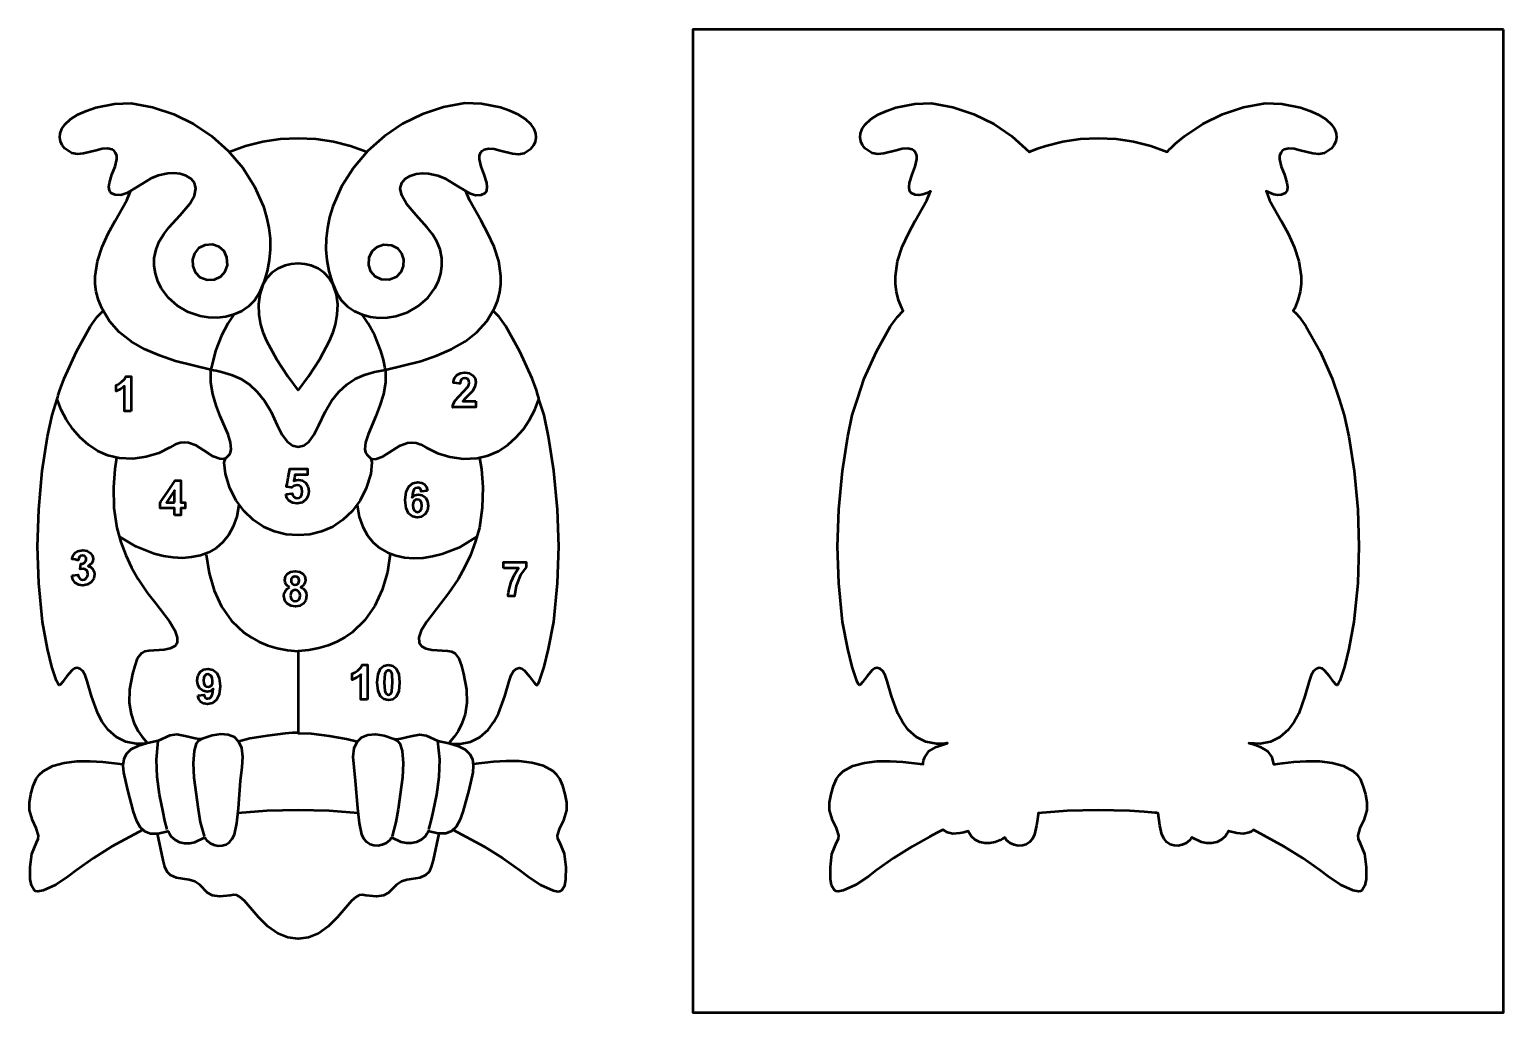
# Model space of a CAD drawing. Header units: inches. Extents: x -1181 to 1181, y -787 to 787.
import ezdxf

# ---------------------------------------------------------------- set-up
doc = ezdxf.new("R2010")
doc.units = ezdxf.units.IN
doc.header["$MEASUREMENT"] = 0
doc.layers.add('Default', color=18, linetype='Continuous', lineweight=50, true_color=0x000000)

msp = doc.modelspace()

# ---------------------------------------------------------------- linework, layer by layer
at = {"layer": 'Default'}
for points in [[(1181.5, 787.4), (-117.8, 787.4), (-117.8, 787.4), (-117.8, 787.4), (-117.8, 787.4), (-117.8, 787.4), (-117.8, 787.4), (-117.8, 787.4), (-117.8, 787.3), (-117.8, 787.1), (-117.8, 786.3), (-117.8, 782.9), (-117.8, 769.7), (-117.8, 719.7), (-117.8, 541.3), (-117.8, 0), (-117.8, -787.4), (-117.8, -787.4), (-117.8, -787.4), (-117.8, -787.4), (-117.8, -787.4), (-117.8, -787.4), (-117.8, -787.4), (-117.7, -787.4), (-117.7, -787.4), (-117.5, -787.4), (-116.8, -787.4), (-114, -787.4), (-103.2, -787.4), (-61.9, -787.4), (85.2, -787.4), (531.8, -787.4), (1181.5, -787.4), (1181.5, -787.4), (1181.5, -787.4), (1181.5, -787.4), (1181.5, -787.4), (1181.5, -787.4), (1181.5, -787.4), (1181.5, -787.3), (1181.5, -787.1), (1181.5, -786.3), (1181.5, -782.9), (1181.5, -769.7), (1181.5, -719.7), (1181.5, -541.3), (1181.5, 0)], [(-612.3, 616.7), (-638.8, 593), (-662, 565.9), (-681, 535.9), (-695.2, 503.7), (-700.3, 486.9), (-703.8, 469.9), (-705.8, 452.6), (-706.1, 435.1), (-704.6, 417.6), (-701.3, 400), (-696, 382.5), (-688.7, 365.2), (-681.1, 353.2), (-671.6, 343.5), (-660.4, 336), (-648.1, 330.6), (-634.9, 327.2), (-621.2, 325.7), (-607.4, 326), (-593.9, 328.1), (-574.8, 334.5), (-557.6, 344.5), (-543, 357.6), (-531.5, 373.1), (-525.9, 384.3), (-522.1, 396.3), (-520.1, 408.7), (-520.2, 421.2), (-523, 435.1), (-528.3, 447.8), (-535.3, 459.5), (-543.7, 470.3), (-561.6, 489.9), (-577.2, 508.2), (-584.7, 521.6), (-586.9, 532.6), (-584.7, 541.5), (-579.1, 548.3), (-571.1, 553.1), (-561.6, 556), (-551.5, 557.2), (-541.9, 556.8), (-526.8, 553.7), (-514.9, 548.9), (-494.1, 535.9), (-476.1, 525.3), (-466.6, 522.1), (-457.4, 522.4), (-451.3, 525.3), (-449.4, 527.4), (-448.2, 529.7), (-447.5, 535.4), (-448.4, 542), (-452.4, 555.1), (-457.3, 567.9), (-460.2, 579.6), (-460, 585), (-458.3, 589.9), (-455.7, 593), (-452.7, 595.1), (-445.3, 596.9), (-436.7, 596), (-427.1, 593.7), (-406.9, 588.5), (-397.2, 587.6), (-388.3, 589.3), (-377, 596.7), (-372.9, 601.9), (-370.1, 607.8), (-368.9, 614.2), (-369.5, 621), (-372.1, 628), (-376.9, 635.1), (-386.2, 643.6), (-398, 651.1), (-411.6, 657.3), (-426.4, 662.3), (-456.7, 668.4), (-483.4, 669.2), (-517.7, 663.2), (-551.4, 652), (-583.4, 636.2)], [(-864, 409.8), (-864.8, 422.4), (-869.5, 432.3), (-877.4, 439.3), (-887.7, 442.8), (-900.5, 442.1), (-910.2, 437.1), (-916.7, 428.8), (-919.8, 418.8), (-919.5, 408.2), (-915.6, 398.5), (-908, 390.8), (-896.6, 386.6), (-884.6, 387.1), (-874.6, 391.9), (-867.4, 399.8)], [(-750.8, 209.3), (-734.2, 231.3), (-716, 259.4), (-700.2, 288.8), (-694.4, 302.5), (-690.7, 314.7), (-688, 330.7), (-687.3, 347), (-689.3, 363.1), (-694.5, 378.5), (-700.8, 389), (-708.9, 397.8), (-718.6, 404.7), (-729.9, 409.5), (-740, 411.7), (-750.8, 412.4), (-761.6, 411.7), (-771.7, 409.5), (-782.9, 404.7), (-792.7, 397.8), (-800.8, 389), (-807.1, 378.5), (-812.3, 363.1), (-814.2, 347), (-813.5, 330.7), (-810.8, 314.7), (-807.1, 302.5), (-801.3, 288.8), (-785.5, 259.4), (-767.3, 231.3)], [(-949.1, 29.7), (-949.1, 48.6), (-949.1, 48.6), (-949.1, 48.6), (-949.1, 48.6), (-949.1, 48.6), (-949.1, 48.6), (-949.1, 48.6), (-949.1, 48.6), (-949.1, 48.5), (-949.1, 48.5), (-949.2, 48.3), (-949.6, 47.7), (-951.1, 45.6), (-955.4, 39.1), (-961.7, 29.7), (-961.7, 29.7), (-961.7, 29.7), (-961.7, 29.7), (-961.7, 29.7), (-961.7, 29.7), (-961.7, 29.7), (-961.6, 29.7), (-961.2, 29.7), (-959.7, 29.7), (-955.4, 29.7)], [(-567.1, 25.2), (-566.5, 20.6), (-564.7, 17.2), (-562.1, 15.1), (-559.3, 14.4), (-556.6, 15), (-554.4, 16.7), (-552.9, 19.8), (-552.4, 24.3), (-552.9, 29), (-554.5, 32.2), (-556.9, 34.1), (-559.8, 34.7), (-562.6, 34.1), (-564.9, 32.3), (-566.5, 29.3)], [(-762, -95.4), (-761.6, -98.2), (-760.3, -100.3), (-758.2, -101.7), (-755.5, -102.1), (-752.8, -101.6), (-750.7, -100.3), (-749.4, -98.2), (-748.9, -95.3), (-749.4, -92.6), (-750.7, -90.5), (-752.8, -89.2), (-755.4, -88.7), (-758.1, -89.2), (-760.2, -90.6), (-761.6, -92.7)], [(-763.1, -119.1), (-762.5, -123), (-760.8, -125.9), (-758.3, -127.8), (-755.2, -128.4), (-752.3, -127.8), (-749.8, -126), (-748.2, -123.1), (-747.7, -119.2), (-748.2, -115.6), (-749.9, -112.9), (-752.3, -111.1), (-755.4, -110.5), (-758.8, -111.2), (-761.2, -113.2), (-762.6, -116)], [(-887.7, -256.3), (-888.3, -251.7), (-890.1, -248.3), (-892.6, -246.2), (-895.5, -245.5), (-898.2, -246.1), (-900.4, -247.8), (-901.9, -250.8), (-902.4, -255.4), (-901.8, -260), (-900.3, -263.3), (-897.9, -265.2), (-895, -265.8), (-892.2, -265.2), (-889.8, -263.4), (-888.2, -260.4)], [(-605.9, -239.4), (-607.7, -239.7), (-609.3, -240.6), (-610.6, -242.3), (-611.6, -245), (-612.7, -258.9), (-611.7, -272.3), (-610.6, -275.3), (-609.3, -277.1), (-607.7, -278), (-605.9, -278.3), (-604.1, -278), (-602.6, -277.1), (-601.2, -275.4), (-600.3, -272.7), (-599.2, -258.9), (-600.2, -245.5), (-601.2, -242.4), (-602.6, -240.6), (-604.2, -239.7)], [(-843, -416.5), (-840.4, -394.1), (-839.1, -377.6), (-840.9, -364.1), (-845.5, -353.8), (-852.8, -346.5), (-862.6, -342.4), (-874.6, -341.4), (-888.6, -343.6), (-904.5, -348.9), (-908.9, -349.4), (-915.6, -348.5), (-931.6, -344.5), (-945.3, -342.2), (-956.3, -343.8), (-975, -352.4), (-992.3, -355.8), (-1007.7, -360.5), (-1018.8, -366.3), (-1026.1, -373.3), (-1030.2, -381.7), (-1031.5, -391.5), (-1030.6, -402.9), (-1024.3, -431), (-1015, -465.9), (-1010.1, -479.3), (-1004.3, -489.7), (-997, -496.8), (-987.5, -500.6), (-975.1, -500.7), (-959.3, -497), (-959.3, -497), (-959.3, -497), (-959.3, -497), (-959.3, -497), (-959.3, -497), (-959.3, -497), (-959.3, -497), (-959.3, -497), (-959.3, -497), (-959.3, -497), (-959.3, -497), (-959.3, -497), (-959.2, -497.1), (-959.2, -497.3), (-959, -497.6), (-958.7, -498.1), (-958.2, -499.3), (-956.9, -501.4), (-954.2, -505.2), (-947.9, -511), (-940.6, -514.7), (-932.7, -516.3), (-924.4, -516.2), (-916.1, -514.5), (-900.6, -506.9), (-900.6, -506.9), (-900.6, -506.9), (-900.6, -506.9), (-900.6, -506.9), (-900.6, -506.9), (-900.6, -506.9), (-900.6, -506.9), (-900.6, -506.9), (-900.6, -506.9), (-900.6, -507), (-900.6, -507), (-900.5, -507), (-900.5, -507), (-900.5, -507.1), (-900.4, -507.3), (-900.2, -507.6), (-899.9, -508.2), (-899.2, -509.3), (-897.7, -511.2), (-891.9, -515.9), (-885.6, -519), (-879, -520.4), (-872.5, -520.1), (-866.3, -518.2), (-860.8, -514.6), (-856.2, -509.3), (-852.9, -502.4), (-849, -484.2), (-846.3, -460.1)]]:
    msp.add_lwpolyline(points, close=True, dxfattribs=at)
at = {"layer": 'Default', "extrusion": (0, 0, -1)}
for points in [[(889.2, 616.7), (862.7, 593), (839.6, 565.9), (820.5, 535.9), (806.3, 503.7), (801.3, 486.9), (797.7, 469.9), (795.7, 452.6), (795.4, 435.1), (796.9, 417.6), (800.2, 400), (805.5, 382.5), (812.9, 365.2), (820.4, 353.2), (830, 343.5), (841.1, 336), (853.5, 330.6), (866.7, 327.2), (880.4, 325.7), (894.2, 326), (907.6, 328.1), (926.7, 334.5), (943.9, 344.5), (958.5, 357.6), (970, 373.1), (975.6, 384.3), (979.5, 396.3), (981.5, 408.7), (981.4, 421.2), (978.5, 435.1), (973.3, 447.8), (966.2, 459.5), (957.9, 470.3), (940, 489.9), (924.3, 508.2), (916.8, 521.6), (914.6, 532.6), (916.8, 541.5), (922.4, 548.3), (930.4, 553.1), (940, 556), (950, 557.2), (959.7, 556.8), (974.8, 553.7), (986.6, 548.9), (1007.4, 535.9), (1025.4, 525.3), (1035, 522.1), (1044.1, 522.4), (1050.3, 525.3), (1052.1, 527.4), (1053.3, 529.7), (1054, 535.4), (1053.1, 542), (1049.1, 555.1), (1044.2, 567.9), (1041.3, 579.6), (1041.5, 585), (1043.2, 589.9), (1045.8, 593), (1048.8, 595.1), (1056.2, 596.9), (1064.9, 596), (1074.5, 593.7), (1094.6, 588.5), (1104.4, 587.6), (1113.3, 589.3), (1124.6, 596.7), (1128.7, 601.9), (1131.4, 607.8), (1132.6, 614.2), (1132, 621), (1129.5, 628), (1124.6, 635.1), (1115.4, 643.6), (1103.6, 651.1), (1089.9, 657.3), (1075.1, 662.3), (1044.8, 668.4), (1018.1, 669.2), (983.9, 663.2), (950.1, 652), (918.2, 636.2)], [(-145.7, 195.1), (-156.8, 228.4), (-176.4, 271.6), (-199, 311.9), (-209.8, 327), (-219.2, 336.6), (-219.2, 336.6), (-219.2, 336.6), (-219.2, 336.6), (-219.2, 336.6), (-219.2, 336.6), (-219.2, 336.6), (-219.2, 336.6), (-219.2, 336.6), (-219.2, 336.6), (-219.2, 336.7), (-219.2, 336.7), (-219.2, 336.7), (-219.1, 336.8), (-219, 336.9), (-218.9, 337.2), (-218.6, 337.7), (-218.1, 338.8), (-217, 341), (-211.7, 354), (-208.4, 366.9), (-206.8, 379.5), (-206.6, 392), (-210.3, 416.2), (-217.7, 439.3), (-227.7, 460.8), (-238.5, 480.7), (-257.1, 514.1), (-262.9, 528.2), (-262.9, 528.2), (-262.9, 528.2), (-262.9, 528.2), (-262.9, 528.2), (-262.9, 528.2), (-262.9, 528.2), (-262.9, 528.2), (-262.9, 528.2), (-262.9, 528.2), (-262.9, 528.2), (-262.9, 528.2), (-262.9, 528.2), (-262.8, 528.1), (-262.7, 528.1), (-262.6, 528), (-262.2, 527.8), (-261.4, 527.4), (-259.9, 526.5), (-256.8, 525.1), (-250.5, 522.8), (-244.4, 521.8), (-238.5, 522.4), (-232.4, 525.3), (-230.5, 527.4), (-229.3, 529.7), (-228.6, 535.4), (-229.5, 542), (-233.5, 555.1), (-238.4, 567.9), (-241.3, 579.6), (-241.1, 585), (-239.4, 589.9), (-236.8, 593), (-233.8, 595.1), (-226.4, 596.9), (-217.7, 596), (-208.1, 593.7), (-188, 588.5), (-178.3, 587.6), (-169.3, 589.3), (-158, 596.7), (-153.9, 601.9), (-151.2, 607.8), (-150, 614.2), (-150.6, 621), (-153.2, 628), (-158, 635.1), (-167.3, 643.6), (-179.1, 651.1), (-192.7, 657.3), (-207.5, 662.3), (-237.8, 668.4), (-264.5, 669.2), (-298.7, 663.2), (-332.5, 652), (-364.4, 636.2), (-393.4, 616.7), (-421.3, 591.5), (-421.3, 591.5), (-421.3, 591.5), (-421.3, 591.5), (-421.3, 591.5), (-421.3, 591.5), (-421.3, 591.5), (-421.3, 591.5), (-421.3, 591.5), (-421.3, 591.5), (-421.3, 591.5), (-421.4, 591.5), (-421.4, 591.6), (-421.5, 591.6), (-421.7, 591.7), (-422.1, 591.9), (-422.9, 592.2), (-424.6, 592.9), (-427.8, 594.2), (-434.4, 596.7), (-447.8, 601.1), (-475.3, 607.9), (-503.4, 612), (-531.8, 613.4), (-560.3, 612), (-588.4, 607.9), (-615.9, 601.1), (-642.4, 591.5), (-642.4, 591.5), (-642.4, 591.5), (-642.4, 591.5), (-642.4, 591.5), (-642.4, 591.5), (-642.4, 591.5), (-642.4, 591.5), (-642.4, 591.5), (-642.4, 591.5), (-642.4, 591.6), (-642.4, 591.6), (-642.5, 591.6), (-642.6, 591.7), (-642.8, 592), (-643.2, 592.4), (-644, 593.2), (-645.7, 594.9), (-649, 598.2), (-655.9, 604.6), (-670.3, 616.7), (-699.3, 636.2), (-731.2, 652), (-764.9, 663.2), (-799.2, 669.2), (-825.9, 668.4), (-856.2, 662.3), (-871, 657.3), (-884.6, 651.1), (-896.4, 643.6), (-905.7, 635.1), (-910.5, 628), (-913.1, 621), (-913.7, 614.2), (-912.5, 607.8), (-909.7, 601.9), (-905.6, 596.7), (-894.3, 589.3), (-885.4, 587.6), (-875.7, 588.5), (-855.6, 593.7), (-846, 596), (-837.3, 596.9), (-829.9, 595.1), (-826.9, 593), (-824.3, 589.9), (-822.6, 585), (-822.4, 579.6), (-825.3, 567.9), (-830.2, 555.1), (-834.2, 542), (-835.1, 535.4), (-834.4, 529.7), (-833.2, 527.4), (-831.3, 525.3), (-825.2, 522.4), (-819.3, 521.8), (-813.1, 522.8), (-800.8, 528.2), (-800.8, 528.2), (-800.8, 528.2), (-800.8, 528.2), (-800.8, 528.2), (-800.8, 528.2), (-800.8, 528.2), (-800.8, 528.2), (-800.8, 528.2), (-800.8, 528.2), (-800.8, 528.2), (-800.8, 528.1), (-800.8, 528.1), (-800.9, 528), (-801, 527.7), (-801.3, 527.3), (-801.8, 526.4), (-802.6, 524.6), (-803.8, 521.2), (-806.6, 514.1), (-825.2, 480.7), (-836, 460.8), (-845.9, 439.3), (-853.4, 416.2), (-857, 392), (-856.9, 379.5), (-855.3, 366.9), (-852, 354), (-846.7, 341), (-844.5, 336.6), (-844.5, 336.6), (-844.5, 336.6), (-844.5, 336.6), (-844.5, 336.6), (-844.5, 336.6), (-844.5, 336.6), (-844.5, 336.6), (-844.5, 336.6), (-844.5, 336.6), (-844.5, 336.6), (-844.5, 336.6), (-844.6, 336.6), (-844.6, 336.5), (-844.8, 336.4), (-845, 336.2), (-845.6, 335.8), (-846.7, 334.8), (-849, 332.6), (-853.9, 327), (-864.7, 311.9), (-887.3, 271.6), (-906.9, 228.4), (-918, 195.1), (-926.1, 169.3), (-933.3, 135.6), (-942, 80.2), (-947.7, 18.3), (-949.7, -40.6), (-947.7, -99.7), (-941.6, -161.6), (-933.4, -204.9), (-926.4, -233.5), (-918.9, -255.9), (-916.6, -260.7), (-915.7, -262.1), (-915.2, -262.5), (-914.8, -262.8), (-914.3, -262.8), (-913.8, -262.7), (-912.7, -262), (-909.6, -258.3), (-902.5, -248.4), (-894.6, -239.3), (-890.5, -236.5), (-886.1, -235.4), (-881.6, -236.6), (-877, -240.7), (-873.3, -247.2), (-870, -256.5), (-863.2, -280.7), (-853.1, -308.4), (-845.8, -322), (-836.4, -334.5), (-823, -346.3), (-808, -353.8), (-791.4, -357), (-773.4, -355.8), (-773.4, -355.8), (-773.4, -355.8), (-773.4, -355.8), (-773.4, -355.8), (-773.4, -355.8), (-773.4, -355.8), (-773.4, -355.8), (-773.4, -355.8), (-773.4, -355.8), (-773.4, -355.8), (-773.5, -355.8), (-773.5, -355.8), (-773.7, -355.8), (-774, -355.9), (-774.7, -356.1), (-776, -356.4), (-778.5, -357.1), (-783.2, -358.5), (-791.4, -361.6), (-803.3, -369), (-810, -378.4), (-812.5, -389.8), (-812.5, -389.8), (-812.5, -389.8), (-812.5, -389.8), (-812.5, -389.8), (-812.5, -389.8), (-812.5, -389.8), (-812.5, -389.8), (-812.5, -389.8), (-812.5, -389.8), (-812.6, -389.7), (-812.6, -389.7), (-812.7, -389.7), (-812.9, -389.7), (-813.3, -389.6), (-814.1, -389.5), (-815.8, -389.3), (-819.3, -388.8), (-827.2, -387.9), (-845.2, -386), (-865.3, -384.8), (-886.3, -385), (-906.6, -387.3), (-925.2, -392.3), (-940.6, -400.7), (-946.7, -406.5), (-951.5, -413.3), (-956.2, -424.2), (-960.1, -437.6), (-962.4, -451.2), (-962.4, -463), (-957.7, -479.2), (-951.4, -492.2), (-947.9, -503.6), (-948.4, -509.2), (-951.2, -514.9), (-958.8, -533.3), (-961.3, -554.8), (-961.2, -574), (-959.2, -583.7), (-954.8, -591.2), (-952.1, -592.8), (-948.8, -593.5), (-940.5, -592.2), (-920.3, -582.7), (-900.4, -569.4), (-887.1, -559.3), (-859.9, -540.1), (-830.4, -521.8), (-780.7, -494.8), (-780.7, -494.8), (-780.7, -494.8), (-780.7, -494.8), (-780.7, -494.8), (-780.7, -494.8), (-780.7, -494.8), (-780.7, -494.8), (-780.7, -494.8), (-780.7, -494.8), (-780.7, -494.8), (-780.7, -494.9), (-780.6, -494.9), (-780.5, -495), (-780.3, -495.2), (-779.9, -495.5), (-779.1, -496.1), (-777.3, -497.3), (-773.6, -499.1), (-764.7, -501), (-753.8, -500.3), (-740.4, -497), (-740.4, -497), (-740.4, -497), (-740.4, -497), (-740.4, -497), (-740.4, -497), (-740.4, -497), (-740.4, -497), (-740.3, -497), (-740.3, -497), (-740.3, -497), (-740.3, -497), (-740.3, -497), (-740.3, -497.1), (-740.2, -497.3), (-740.1, -497.6), (-739.8, -498.1), (-739.2, -499.3), (-738, -501.4), (-735.3, -505.2), (-729, -511), (-721.7, -514.7), (-713.7, -516.3), (-705.4, -516.2), (-697.1, -514.5), (-681.6, -506.9), (-681.6, -506.9), (-681.6, -506.9), (-681.6, -506.9), (-681.6, -506.9), (-681.6, -506.9), (-681.6, -506.9), (-681.6, -506.9), (-681.6, -506.9), (-681.6, -507), (-681.6, -507), (-681.6, -507), (-681.6, -507), (-681.5, -507.1), (-681.5, -507.3), (-681.3, -507.6), (-680.9, -508.2), (-680.2, -509.3), (-678.8, -511.2), (-673, -515.9), (-666.6, -519), (-660, -520.4), (-653.5, -520.1), (-647.3, -518.2), (-641.8, -514.6), (-637.3, -509.3), (-634, -502.4), (-630.6, -487.6), (-628.1, -468), (-628.1, -468), (-628.1, -468), (-628.1, -468), (-628.1, -468), (-628.1, -468), (-628.1, -468), (-628.1, -468), (-628.1, -468), (-628.1, -468), (-628.1, -468), (-628.1, -468), (-628, -468), (-628, -468), (-627.8, -467.9), (-627.4, -467.9), (-626.8, -467.8), (-625.4, -467.7), (-622.6, -467.4), (-617.1, -466.9), (-605.6, -465.9), (-581.7, -464.5), (-531.8, -463.3), (-481.9, -464.5), (-435.5, -468), (-435.5, -468), (-435.5, -468), (-435.5, -468), (-435.5, -468), (-435.5, -468), (-435.5, -468), (-435.5, -468), (-435.5, -468), (-435.5, -468), (-435.5, -468), (-435.5, -468), (-435.5, -468.1), (-435.5, -468.1), (-435.5, -468.3), (-435.5, -468.6), (-435.4, -469.3), (-435.3, -470.6), (-435, -473.1), (-434.4, -478.2), (-433, -487.6), (-429.7, -502.4), (-426.4, -509.3), (-421.8, -514.6), (-416.3, -518.2), (-410.2, -520.1), (-403.6, -520.4), (-397.1, -519), (-390.7, -515.9), (-384.9, -511.2), (-382.1, -506.9), (-382.1, -506.9), (-382.1, -506.9), (-382.1, -506.9), (-382.1, -506.9), (-382.1, -506.9), (-382.1, -506.9), (-382.1, -506.9), (-382, -506.9), (-382, -506.9), (-382, -507), (-382, -507), (-382, -507), (-381.9, -507), (-381.8, -507.1), (-381.6, -507.2), (-381.2, -507.5), (-380.3, -508.1), (-378.4, -509.3), (-374.6, -511.3), (-366.5, -514.5), (-358.2, -516.2), (-349.9, -516.3), (-342, -514.7), (-334.7, -511), (-328.4, -505.2), (-323.3, -497), (-323.3, -497), (-323.3, -497), (-323.3, -497), (-323.3, -497), (-323.3, -497), (-323.3, -497), (-323.3, -497), (-323.3, -497), (-323.3, -497), (-323.3, -497), (-323.3, -497), (-323.3, -497), (-323.2, -497), (-323.1, -497), (-322.9, -497.1), (-322.4, -497.3), (-321.5, -497.5), (-319.7, -498.1), (-316.3, -499), (-309.9, -500.3), (-298.9, -501), (-290.1, -499.2), (-283, -494.8), (-283, -494.8), (-283, -494.8), (-283, -494.8), (-283, -494.8), (-283, -494.8), (-283, -494.8), (-283, -494.8), (-283, -494.8), (-283, -494.8), (-283, -494.8), (-282.9, -494.8), (-282.9, -494.9), (-282.8, -494.9), (-282.7, -495), (-282.4, -495.1), (-281.9, -495.4), (-280.7, -495.9), (-278.3, -497.1), (-273.1, -499.8), (-261.1, -506), (-233.4, -521.7), (-203.8, -540.1), (-176.6, -559.3), (-163.3, -569.4), (-143.4, -582.7), (-123.2, -592.2), (-114.9, -593.5), (-111.6, -592.8), (-108.9, -591.2), (-104.5, -583.7), (-102.5, -574), (-102.4, -554.8), (-104.9, -533.3), (-112.5, -514.9), (-115.3, -509.2), (-115.8, -503.6), (-112.2, -492.2), (-106, -479.2), (-101.3, -463), (-101.3, -451.2), (-103.6, -437.6), (-107.4, -424.2), (-112.2, -413.3), (-117, -406.5), (-123.1, -400.7), (-138.5, -392.3), (-157, -387.3), (-177.4, -385), (-198.3, -384.8), (-218.5, -386), (-251.2, -389.8), (-251.2, -389.8), (-251.2, -389.8), (-251.2, -389.8), (-251.2, -389.8), (-251.2, -389.8), (-251.2, -389.8), (-251.2, -389.8), (-251.2, -389.7), (-251.2, -389.7), (-251.2, -389.7), (-251.2, -389.7), (-251.2, -389.7), (-251.2, -389.7), (-251.2, -389.6), (-251.2, -389.4), (-251.2, -389), (-251.3, -388.2), (-251.4, -386.7), (-251.9, -383.8), (-253.6, -378.4), (-260.4, -369), (-272.3, -361.6), (-290.3, -355.8), (-290.3, -355.8), (-290.3, -355.8), (-290.3, -355.8), (-290.3, -355.8), (-290.3, -355.8), (-290.3, -355.8), (-290.3, -355.8), (-290.3, -355.8), (-290.3, -355.8), (-290.3, -355.8), (-290.3, -355.8), (-290.3, -355.8), (-290.2, -355.8), (-290.2, -355.8), (-290, -355.8), (-289.7, -355.9), (-289.1, -356), (-288, -356.2), (-285.7, -356.5), (-281.1, -356.9), (-272.3, -357), (-255.7, -353.8), (-240.7, -346.3), (-227.3, -334.5), (-217.9, -322), (-210.6, -308.4), (-200.5, -280.7), (-193.7, -256.5), (-190.4, -247.2), (-186.7, -240.7), (-182.1, -236.6), (-177.6, -235.4), (-173.2, -236.5), (-169.1, -239.3), (-161.2, -248.4), (-154.1, -258.3), (-151, -262), (-149.9, -262.7), (-149.4, -262.8), (-148.9, -262.8), (-148.5, -262.5), (-148, -262.1), (-147.1, -260.7), (-144.8, -255.9), (-137.2, -233.5), (-130.3, -204.9), (-122.1, -161.6), (-116, -99.7), (-114, -40.6), (-116, 18.3), (-121.7, 80.2), (-130.4, 135.6), (-137.6, 169.3)], [(637.5, 409.8), (636.8, 422.4), (632, 432.3), (624.1, 439.3), (613.8, 442.8), (601, 442.1), (591.3, 437.1), (584.9, 428.8), (581.7, 418.8), (582.1, 408.2), (586, 398.5), (593.6, 390.8), (605, 386.6), (617, 387.1), (627, 391.9), (634.1, 399.8)], [(465.8, 191.9), (465.8, 182.1), (465.8, 182.1), (465.8, 182.1), (465.8, 182.1), (465.8, 182.1), (465.8, 182.1), (465.9, 182.1), (465.9, 182.1), (466, 182.1), (466.3, 182.1), (467.4, 182.1), (471.6, 182.1), (484.4, 182.1), (503, 182.1), (503, 182.1), (503, 182.1), (503, 182.1), (503, 182.1), (503, 182.1), (503, 182.1), (503, 182.1), (503, 182.1), (503, 182.1), (503, 182.1), (503, 182.1), (503, 182.2), (502.9, 182.2), (502.9, 182.3), (502.9, 182.5), (502.9, 182.8), (502.8, 183.5), (502.5, 184.9), (501.8, 187.6), (499.3, 192.7), (478.7, 215), (477, 218.3), (476.5, 221.5), (477, 224.7), (478.4, 227), (480.7, 228.4), (483.6, 228.9), (486.6, 228.4), (488.9, 226.9), (490.4, 224.2), (491.2, 220.2), (491.2, 220.2), (491.2, 220.2), (491.2, 220.2), (491.2, 220.2), (491.2, 220.2), (491.2, 220.2), (491.2, 220.2), (491.3, 220.3), (491.6, 220.3), (492.8, 220.4), (496.4, 220.8), (501.7, 221.3), (501.7, 221.3), (501.7, 221.3), (501.7, 221.3), (501.7, 221.3), (501.7, 221.3), (501.7, 221.3), (501.7, 221.3), (501.7, 221.3), (501.7, 221.3), (501.7, 221.3), (501.7, 221.3), (501.7, 221.3), (501.7, 221.4), (501.7, 221.4), (501.7, 221.6), (501.7, 221.8), (501.6, 222.4), (501.4, 223.4), (501, 225.4), (499.8, 228.8), (495.8, 233.9), (490.2, 236.7), (483.4, 237.7), (476.1, 236.6), (470.5, 233.3), (467, 228.3), (465.8, 222.3), (467.2, 215.1), (471.4, 208.1), (478.4, 201), (484.7, 194.9), (486.9, 191.9), (486.9, 191.9), (486.9, 191.9), (486.9, 191.9), (486.9, 191.9), (486.9, 191.9), (486.9, 191.9), (486.8, 191.9), (486.7, 191.9), (486, 191.9), (483.6, 191.9), (476.4, 191.9)], [(1018.4, 176), (1029, 176), (1029, 176), (1029, 176), (1029, 176), (1029, 176), (1029, 176), (1029, 176), (1029, 176), (1029, 176), (1029, 176.1), (1029, 176.4), (1029, 177.7), (1029, 182.2), (1029, 196), (1029, 216), (1029, 216), (1029, 216), (1029, 216), (1029, 216), (1029, 216), (1029, 216), (1029, 216), (1029, 216), (1029, 216), (1029, 216), (1029, 216), (1029, 215.9), (1029, 215.9), (1029.1, 215.8), (1029.3, 215.6), (1029.7, 215.3), (1030.4, 214.7), (1032, 213.4), (1035.3, 211.2), (1042.6, 207.9), (1042.6, 207.9), (1042.6, 207.9), (1042.6, 207.9), (1042.6, 207.9), (1042.6, 207.9), (1042.6, 207.9), (1042.6, 208), (1042.6, 208), (1042.6, 208.3), (1042.6, 209.4), (1042.6, 212.7), (1042.6, 217.6), (1042.6, 217.6), (1042.6, 217.6), (1042.6, 217.6), (1042.6, 217.6), (1042.6, 217.6), (1042.6, 217.6), (1042.6, 217.6), (1042.6, 217.6), (1042.6, 217.6), (1042.6, 217.6), (1042.6, 217.6), (1042.5, 217.6), (1042.5, 217.6), (1042.4, 217.7), (1042.1, 217.7), (1041.6, 217.9), (1040.5, 218.4), (1038.3, 219.5), (1033.6, 222.7), (1029.5, 226.8), (1027, 231.5), (1027, 231.5), (1027, 231.5), (1027, 231.5), (1027, 231.5), (1027, 231.5), (1026.9, 231.5), (1026.9, 231.5), (1026.6, 231.5), (1025.6, 231.5), (1022.7, 231.5), (1018.4, 231.5), (1018.4, 231.5), (1018.4, 231.5), (1018.4, 231.5), (1018.4, 231.5), (1018.4, 231.5), (1018.4, 231.5), (1018.4, 231.5), (1018.4, 231.5), (1018.4, 231.4), (1018.4, 230.9), (1018.4, 229.2), (1018.4, 222.9), (1018.4, 203.8)], [(770.6, 43.2), (760, 44.3), (760, 44.3), (760, 44.3), (760, 44.3), (760, 44.3), (760, 44.3), (760, 44.3), (760, 44.3), (760, 44.3), (760, 44.3), (760, 44.3), (760, 44.3), (760, 44.3), (760, 44.2), (760, 44.2), (760, 44.2), (760, 44.1), (760, 44), (760, 43.8), (759.9, 43.4), (759.7, 42.6), (759.1, 41), (757.4, 38.6), (755, 37), (752.2, 36.5), (749.1, 37.1), (746.6, 39.2), (744.9, 42.6), (744.3, 47.4), (744.9, 51.8), (746.6, 55), (749.2, 57), (752.5, 57.6), (756.9, 56.6), (760.7, 53.6), (760.7, 53.6), (760.7, 53.6), (760.7, 53.6), (760.7, 53.6), (760.7, 53.6), (760.7, 53.6), (760.8, 53.6), (760.8, 53.6), (761.1, 53.6), (762.1, 53.8), (765, 54.2), (769.3, 54.8), (769.3, 54.8), (769.3, 54.8), (769.3, 54.8), (769.3, 54.8), (769.3, 54.8), (769.3, 54.8), (769.3, 54.8), (769.3, 54.9), (769.3, 54.9), (769.2, 55.2), (769.1, 56.1), (768.4, 59.3), (766.6, 69.2), (763.9, 83.5), (763.9, 83.5), (763.9, 83.5), (763.9, 83.5), (763.9, 83.5), (763.9, 83.5), (763.9, 83.5), (763.8, 83.5), (763.6, 83.5), (762.7, 83.5), (759.5, 83.5), (749.9, 83.5), (735.9, 83.5), (735.9, 83.5), (735.9, 83.5), (735.9, 83.5), (735.9, 83.5), (735.9, 83.5), (735.9, 83.5), (735.9, 83.5), (735.9, 83.5), (735.9, 83.4), (735.9, 83.1), (735.9, 82), (735.9, 78.6), (735.9, 73.7), (735.9, 73.7), (735.9, 73.7), (735.9, 73.7), (735.9, 73.7), (735.9, 73.7), (735.9, 73.7), (735.9, 73.7), (736.1, 73.7), (736.7, 73.7), (739, 73.7), (745.9, 73.7), (755.9, 73.7), (755.9, 73.7), (755.9, 73.7), (755.9, 73.7), (755.9, 73.7), (755.9, 73.7), (755.9, 73.7), (755.9, 73.6), (755.9, 73.6), (755.9, 73.6), (755.9, 73.3), (756.1, 72.2), (756.7, 69), (757.5, 64.3), (757.5, 64.3), (757.5, 64.3), (757.5, 64.3), (757.5, 64.3), (757.5, 64.3), (757.5, 64.3), (757.5, 64.3), (757.5, 64.3), (757.5, 64.3), (757.5, 64.3), (757.5, 64.3), (757.5, 64.3), (757.5, 64.3), (757.4, 64.3), (757.3, 64.4), (757.1, 64.5), (756.6, 64.7), (755.8, 65), (754, 65.6), (750.3, 66), (743.8, 64.7), (738.3, 60.9), (734.6, 55), (733.4, 47.5), (734.4, 41.1), (737.4, 35.3), (743.8, 29.8), (752.3, 28), (759.3, 29), (764.8, 32.1), (768.7, 36.9)], [(949.1, 9.3), (949.1, 20.4), (949.1, 20.4), (949.1, 20.4), (949.1, 20.4), (949.1, 20.4), (949.1, 20.4), (949.1, 20.4), (949.2, 20.4), (949.3, 20.4), (950.1, 20.4), (952.6, 20.4), (960.4, 20.4), (971.6, 20.4), (971.6, 20.4), (971.6, 20.4), (971.6, 20.4), (971.6, 20.4), (971.6, 20.4), (971.6, 20.4), (971.6, 20.4), (971.6, 20.4), (971.6, 20.5), (971.6, 20.5), (971.6, 20.8), (971.6, 21.9), (971.6, 25), (971.6, 29.7), (971.6, 29.7), (971.6, 29.7), (971.6, 29.7), (971.6, 29.7), (971.6, 29.7), (971.6, 29.7), (971.6, 29.7), (971.6, 29.7), (971.6, 29.7), (971.6, 29.8), (971.4, 30), (970.6, 31.2), (967.9, 35.1), (959.7, 47.2), (947.7, 64.8), (947.7, 64.8), (947.7, 64.8), (947.7, 64.8), (947.7, 64.8), (947.7, 64.8), (947.7, 64.8), (947.6, 64.8), (947.3, 64.8), (946.3, 64.8), (943.3, 64.8), (938.8, 64.8), (938.8, 64.8), (938.8, 64.8), (938.8, 64.8), (938.8, 64.8), (938.8, 64.8), (938.8, 64.8), (938.8, 64.8), (938.8, 64.8), (938.8, 64.7), (938.8, 64.4), (938.8, 63.3), (938.8, 59.3), (938.8, 47.2), (938.8, 29.7), (938.8, 29.7), (938.8, 29.7), (938.8, 29.7), (938.8, 29.7), (938.8, 29.7), (938.8, 29.7), (938.8, 29.7), (938.5, 29.7), (937.8, 29.7), (935.4, 29.7), (932, 29.7), (932, 29.7), (932, 29.7), (932, 29.7), (932, 29.7), (932, 29.7), (932, 29.7), (932, 29.7), (932, 29.7), (932, 29.7), (932, 29.6), (932, 29.3), (932, 28.2), (932, 25.1), (932, 20.4), (932, 20.4), (932, 20.4), (932, 20.4), (932, 20.4), (932, 20.4), (932, 20.4), (932, 20.4), (932.3, 20.4), (933, 20.4), (935.4, 20.4), (938.8, 20.4), (938.8, 20.4), (938.8, 20.4), (938.8, 20.4), (938.8, 20.4), (938.8, 20.4), (938.8, 20.4), (938.8, 20.4), (938.8, 20.4), (938.8, 20.4), (938.8, 20.3), (938.8, 20), (938.8, 18.7), (938.8, 14.9), (938.8, 9.3), (938.8, 9.3), (938.8, 9.3), (938.8, 9.3), (938.8, 9.3), (938.8, 9.3), (938.9, 9.3), (938.9, 9.3), (939.3, 9.3), (940.4, 9.3), (944, 9.3)], [(543.1, 48.3), (553.3, 47.2), (553.3, 47.2), (553.3, 47.2), (553.3, 47.2), (553.3, 47.2), (553.3, 47.2), (553.3, 47.2), (553.3, 47.2), (553.3, 47.2), (553.3, 47.2), (553.3, 47.2), (553.3, 47.2), (553.3, 47.2), (553.3, 47.2), (553.3, 47.2), (553.3, 47.3), (553.3, 47.3), (553.3, 47.4), (553.4, 47.6), (553.4, 48), (553.6, 48.7), (554, 50), (555.3, 51.9), (557.1, 53), (559.4, 53.4), (562.5, 52.6), (565.1, 50.4), (566.9, 45.7), (568, 37.8), (568, 37.8), (568, 37.8), (568, 37.8), (568, 37.8), (568, 37.8), (568, 37.8), (568, 37.8), (568, 37.8), (568, 37.8), (568, 37.8), (568, 37.8), (568, 37.9), (567.9, 37.9), (567.9, 37.9), (567.9, 37.9), (567.8, 38), (567.7, 38.1), (567.5, 38.4), (566.9, 38.9), (565.9, 39.9), (563.5, 41.3), (558.1, 42.5), (552, 41.2), (546.8, 37.5), (543.2, 31.7), (542.1, 24.4), (543.3, 16.7), (547, 10.8), (552.7, 6.9), (559.8, 5.6), (567.4, 7.3), (573.6, 12.1), (577.6, 20.7), (578.9, 33.5), (577.5, 46.6), (573.3, 55.5), (566.9, 60.5), (558.7, 62.2), (553, 61.3), (548.3, 58.6), (544.9, 54.3)], [(1113.7, -87.4), (1103.5, -86.2), (1103.5, -86.2), (1103.5, -86.2), (1103.5, -86.2), (1103.5, -86.2), (1103.5, -86.2), (1103.5, -86.2), (1103.5, -86.2), (1103.5, -86.2), (1103.5, -86.2), (1103.5, -86.2), (1103.5, -86.2), (1103.5, -86.2), (1103.5, -86.2), (1103.5, -86.3), (1103.4, -86.3), (1103.4, -86.4), (1103.4, -86.7), (1103.3, -87.2), (1103.1, -88), (1102.6, -89.7), (1100.8, -92.2), (1098.5, -93.8), (1095.7, -94.3), (1092.7, -93.7), (1090.2, -91.8), (1088.5, -88.9), (1088, -85.1), (1088.5, -81.5), (1090.1, -78.7), (1092.5, -77), (1095.3, -76.4), (1100.1, -77.2), (1100.1, -77.2), (1100.1, -77.2), (1100.1, -77.2), (1100.1, -77.2), (1100.1, -77.2), (1100.1, -77.2), (1100.1, -77.2), (1100.1, -77.2), (1100.1, -77.1), (1100.1, -76.8), (1100, -75.9), (1099.6, -72.9), (1099, -68.6), (1099, -68.6), (1099, -68.6), (1099, -68.6), (1099, -68.6), (1099, -68.6), (1099, -68.6), (1099, -68.6), (1099, -68.6), (1099, -68.6), (1098.9, -68.6), (1098.9, -68.6), (1098.8, -68.6), (1098.7, -68.6), (1098.4, -68.6), (1097.9, -68.6), (1097, -68.5), (1095.2, -68.2), (1092.4, -66.7), (1090.8, -64.4), (1090.2, -61.5), (1090.6, -58.9), (1091.9, -57), (1093.8, -55.7), (1096.3, -55.3), (1098.8, -55.8), (1100.9, -57.2), (1102.4, -59.5), (1103.2, -62.7), (1103.2, -62.7), (1103.2, -62.7), (1103.2, -62.7), (1103.2, -62.7), (1103.2, -62.7), (1103.2, -62.7), (1103.3, -62.7), (1103.3, -62.7), (1103.6, -62.7), (1104.8, -62.5), (1108.1, -61.9), (1113, -61.1), (1113, -61.1), (1113, -61.1), (1113, -61.1), (1113, -61.1), (1113, -61.1), (1113, -61.1), (1113, -61.1), (1113, -61.1), (1113, -61.1), (1113, -61.1), (1113, -61.1), (1113, -61.1), (1112.9, -61.1), (1112.9, -61), (1112.9, -61), (1112.9, -60.9), (1112.9, -60.8), (1112.8, -60.5), (1112.7, -59.9), (1112.4, -58.7), (1111.7, -56.5), (1109.9, -53), (1107.4, -50.3), (1104.2, -48.3), (1095.9, -46.5), (1088.9, -47.8), (1083.4, -51.5), (1080.5, -55.9), (1079.5, -60.8), (1080, -64.2), (1081.5, -67.3), (1087.5, -72.4), (1087.5, -72.4), (1087.5, -72.4), (1087.5, -72.4), (1087.5, -72.4), (1087.5, -72.4), (1087.5, -72.4), (1087.5, -72.4), (1087.5, -72.4), (1087.5, -72.4), (1087.5, -72.4), (1087.5, -72.4), (1087.4, -72.4), (1087.4, -72.5), (1087.2, -72.5), (1086.9, -72.6), (1086.3, -72.7), (1085.3, -73.1), (1083.2, -74.1), (1079.9, -77), (1077.8, -80.9), (1077.1, -85.6), (1078.4, -92.3), (1082.4, -98), (1088.3, -101.8), (1095.6, -103.1), (1102.4, -102), (1108, -98.8), (1111.9, -93.8)], [(421.4, -75.8), (421.4, -66), (421.4, -66), (421.4, -66), (421.4, -66), (421.4, -66), (421.4, -66), (421.4, -66), (421.3, -66), (421.3, -66), (421, -66), (419.8, -66), (415.7, -66), (403.2, -66), (385.1, -66), (385.1, -66), (385.1, -66), (385.1, -66), (385.1, -66), (385.1, -66), (385.1, -66), (385.1, -66), (385.1, -66.1), (385.1, -66.1), (385.1, -66.4), (385.1, -67.2), (385.1, -69.9), (385.1, -73.8), (394.2, -86.4), (401.3, -104), (403.7, -120.6), (403.7, -120.6), (403.7, -120.6), (403.7, -120.6), (403.7, -120.6), (403.7, -120.6), (403.7, -120.6), (403.7, -120.6), (403.8, -120.6), (404.1, -120.6), (405.3, -120.6), (408.8, -120.6), (413.9, -120.6), (413.9, -120.6), (413.9, -120.6), (413.9, -120.6), (413.9, -120.6), (413.9, -120.6), (413.9, -120.6), (413.9, -120.6), (413.9, -120.6), (413.9, -120.6), (413.9, -120.6), (413.9, -120.6), (413.9, -120.6), (413.9, -120.5), (413.9, -120.5), (413.9, -120.4), (413.9, -120.2), (413.9, -119.9), (413.8, -119.2), (413.8, -117.7), (413.5, -114.8), (412.6, -109), (409.2, -97.2), (404, -85.9), (397.2, -75.8), (397.2, -75.8), (397.2, -75.8), (397.2, -75.8), (397.2, -75.8), (397.2, -75.8), (397.3, -75.8), (397.3, -75.8), (397.3, -75.8), (397.5, -75.8), (398.3, -75.8), (401, -75.8), (409.3, -75.8)], [(764.3, -106), (767.8, -104), (770.2, -101.2), (771.6, -98.1), (772.1, -94.6), (771, -88.9), (767.8, -84.4), (762.6, -81.3), (755.5, -80.3), (748.5, -81.3), (743.3, -84.4), (740.1, -88.9), (739, -94.6), (739.5, -98.2), (741, -101.4), (743.4, -104.1), (746.6, -106), (746.6, -106), (746.6, -106), (746.6, -106), (746.6, -106), (746.6, -106), (746.6, -106), (746.6, -106), (746.6, -106), (746.6, -106), (746.6, -106), (746.6, -106), (746.6, -106), (746.5, -106), (746.5, -106.1), (746.3, -106.1), (746, -106.3), (745.5, -106.5), (744.4, -107.1), (742.5, -108.3), (739.6, -111.4), (737.8, -115.3), (737.2, -119.6), (738.4, -126.6), (742.1, -132.1), (747.7, -135.7), (755, -136.9), (761.9, -135.9), (767.6, -132.9), (772, -127.4), (773.5, -120.1), (772.9, -115.8), (771.2, -111.8), (768.4, -108.5)], [(639.7, -286.1), (650.3, -286.1), (650.3, -286.1), (650.3, -286.1), (650.3, -286.1), (650.3, -286.1), (650.3, -286.1), (650.3, -286.1), (650.3, -286.1), (650.3, -286), (650.3, -285.7), (650.3, -284.4), (650.3, -279.9), (650.3, -266.1), (650.3, -246.1), (650.3, -246.1), (650.3, -246.1), (650.3, -246.1), (650.3, -246.1), (650.3, -246.1), (650.3, -246.1), (650.3, -246.1), (650.3, -246.1), (650.3, -246.1), (650.3, -246.2), (650.3, -246.2), (650.3, -246.2), (650.4, -246.2), (650.5, -246.3), (650.6, -246.5), (651, -246.8), (651.8, -247.5), (653.3, -248.7), (656.6, -250.9), (663.9, -254.2), (663.9, -254.2), (663.9, -254.2), (663.9, -254.2), (663.9, -254.2), (663.9, -254.2), (663.9, -254.2), (663.9, -254.2), (663.9, -254.1), (663.9, -253.8), (663.9, -252.7), (663.9, -249.4), (663.9, -244.5), (663.9, -244.5), (663.9, -244.5), (663.9, -244.5), (663.9, -244.5), (663.9, -244.5), (663.9, -244.5), (663.9, -244.5), (663.9, -244.5), (663.9, -244.5), (663.9, -244.5), (663.9, -244.5), (663.9, -244.5), (663.8, -244.5), (663.7, -244.5), (663.4, -244.4), (662.9, -244.2), (661.8, -243.7), (659.6, -242.6), (654.9, -239.4), (650.9, -235.3), (648.3, -230.6), (648.3, -230.6), (648.3, -230.6), (648.3, -230.6), (648.3, -230.6), (648.3, -230.6), (648.3, -230.6), (648.2, -230.6), (647.9, -230.6), (646.9, -230.6), (644, -230.6), (639.7, -230.6), (639.7, -230.6), (639.7, -230.6), (639.7, -230.6), (639.7, -230.6), (639.7, -230.6), (639.7, -230.6), (639.7, -230.6), (639.7, -230.6), (639.7, -230.7), (639.7, -231.2), (639.7, -233), (639.7, -239.3), (639.7, -258.4)], [(605.9, -230.6), (598.8, -232), (593.4, -236.3), (589.3, -245.4), (588, -258.9), (589.4, -272.4), (593.4, -281.5), (598.8, -285.7), (605.9, -287.1), (613.2, -285.6), (618.9, -280.9), (622.6, -272.3), (623.9, -258.8), (622.5, -245.3), (618.5, -236.3), (613.1, -232)], [(911.7, -279.4), (901.4, -278.3), (901.4, -278.3), (901.4, -278.3), (901.4, -278.3), (901.4, -278.3), (901.4, -278.3), (901.4, -278.3), (901.4, -278.3), (901.4, -278.3), (901.4, -278.3), (901.4, -278.3), (901.4, -278.3), (901.4, -278.3), (901.4, -278.4), (901.4, -278.5), (901.4, -278.7), (901.3, -279), (901.2, -279.8), (900.8, -281), (899.5, -283), (897.7, -284.1), (895.4, -284.5), (892.3, -283.7), (889.7, -281.4), (887.8, -276.8), (886.8, -268.9), (886.8, -268.9), (886.8, -268.9), (886.8, -268.9), (886.8, -268.9), (886.8, -268.9), (886.8, -268.9), (886.8, -268.9), (886.8, -268.9), (886.8, -268.9), (886.8, -268.9), (886.8, -268.9), (886.8, -268.9), (886.9, -269), (886.9, -269.1), (887.1, -269.2), (887.3, -269.5), (887.8, -270), (888.9, -271), (891.2, -272.4), (896.6, -273.6), (902.8, -272.3), (908, -268.5), (911.5, -262.7), (912.7, -255.5), (911.5, -247.8), (907.7, -241.8), (902, -238), (895, -236.7), (887.3, -238.3), (881.2, -243.2), (877.2, -251.8), (875.8, -264.6), (877.2, -277.7), (881.4, -286.5), (887.9, -291.6), (896, -293.3), (901.8, -292.4), (906.4, -289.7), (909.8, -285.4)], [(658.6, -416.5), (661.1, -394.1), (662.5, -377.6), (660.7, -364.1), (656, -353.8), (648.7, -346.5), (639, -342.4), (626.9, -341.4), (612.9, -343.6), (597.1, -348.9), (592.7, -349.4), (586, -348.5), (570, -344.5), (556.2, -342.2), (545.3, -343.8), (526.5, -352.4), (509.3, -355.8), (493.9, -360.5), (482.8, -366.3), (475.5, -373.3), (471.4, -381.7), (470, -391.5), (470.9, -402.9), (477.2, -431), (486.6, -465.9), (491.4, -479.3), (497.2, -489.7), (504.6, -496.8), (514.1, -500.6), (526.5, -500.7), (542.3, -497), (542.3, -497), (542.3, -497), (542.3, -497), (542.3, -497), (542.3, -497), (542.3, -497), (542.3, -497), (542.3, -497), (542.3, -497), (542.3, -497), (542.3, -497), (542.3, -497), (542.3, -497.1), (542.4, -497.3), (542.5, -497.6), (542.8, -498.1), (543.4, -499.3), (544.6, -501.4), (547.3, -505.2), (553.7, -511), (560.9, -514.7), (568.9, -516.3), (577.2, -516.2), (585.5, -514.5), (601, -506.9), (601, -506.9), (601, -506.9), (601, -506.9), (601, -506.9), (601, -506.9), (601, -506.9), (601, -506.9), (601, -506.9), (601, -506.9), (601, -507), (601, -507), (601, -507), (601, -507), (601.1, -507.1), (601.2, -507.3), (601.3, -507.6), (601.7, -508.2), (602.4, -509.3), (603.8, -511.2), (609.7, -515.9), (616, -519), (622.6, -520.4), (629.1, -520.1), (635.3, -518.2), (640.8, -514.6), (645.3, -509.3), (648.7, -502.4), (652.5, -484.2), (655.2, -460.1)]]:
    msp.add_lwpolyline(points, close=True, dxfattribs=at)
at = {"layer": 'Default'}
for points in [[(-861.4, 591.5), (-834.8, 601.1), (-807.4, 607.9), (-779.2, 612), (-750.8, 613.4), (-722.3, 612), (-694.2, 607.9), (-666.7, 601.1), (-640.2, 591.5)], [(-890.8, 242.4), (-947.3, 256.3), (-973.1, 265), (-997, 275.4), (-1018.5, 287.8), (-1037.3, 302.6), (-1053.1, 320.3), (-1065.6, 341), (-1070.9, 354), (-1074.2, 366.9), (-1075.9, 379.5), (-1076, 392), (-1072.4, 416.2), (-1064.9, 439.3), (-1055, 460.8), (-1044.1, 480.7), (-1025.5, 514.1), (-1019.5, 528.5)], [(-610.8, 242.4), (-554.2, 256.3), (-528.4, 265), (-504.6, 275.4), (-483.1, 287.8), (-464.3, 302.6), (-448.4, 320.3), (-435.9, 341), (-430.7, 354), (-427.3, 366.9), (-425.7, 379.5), (-425.6, 392), (-429.2, 416.2), (-436.7, 439.3), (-446.6, 460.8), (-457.4, 480.7), (-476, 514.1), (-481.9, 528.3)], [(-866.2, 100.9), (-870.9, 99.2), (-876.1, 99.4), (-886.9, 103.3), (-902.5, 113.6), (-914.2, 120.7), (-926.3, 125.3), (-932.8, 125.9), (-939.9, 125.1), (-947.7, 122.6), (-956.3, 118), (-974.2, 108.9), (-994.2, 102.6), (-1015.6, 99.7), (-1037.7, 100.7), (-1055.5, 105), (-1071.8, 112.1), (-1086.7, 121.8), (-1100.1, 133.6), (-1111.8, 147.2), (-1121.9, 162.2), (-1130.3, 178.3), (-1136.9, 195.1), (-1136.9, 195.1), (-1136.9, 195.1), (-1136.9, 195.1), (-1136.9, 195.1), (-1136.9, 195.1), (-1136.9, 195.1), (-1136.9, 195.1), (-1136.9, 195.1), (-1136.9, 195.1), (-1136.9, 195.1), (-1136.9, 195.1), (-1136.9, 195.1), (-1136.9, 195.2), (-1136.8, 195.3), (-1136.8, 195.5), (-1136.7, 195.9), (-1136.5, 196.6), (-1136.1, 198.3), (-1135.2, 201.8), (-1132.7, 209.7), (-1125.8, 228.4), (-1106.2, 271.6), (-1083.6, 311.9), (-1072.9, 327), (-1063.4, 336.6)], [(-635.3, 100.9), (-630.6, 99.2), (-625.5, 99.4), (-614.7, 103.3), (-599, 113.6), (-587.3, 120.7), (-575.3, 125.3), (-568.7, 125.9), (-561.7, 125.1), (-553.9, 122.6), (-545.2, 118), (-527.3, 108.9), (-507.3, 102.6), (-485.9, 99.7), (-463.8, 100.7), (-446.1, 105), (-429.7, 112.1), (-414.8, 121.8), (-401.5, 133.6), (-389.7, 147.2), (-379.6, 162.2), (-371.2, 178.3), (-364.7, 195.1), (-364.7, 195.1), (-364.7, 195.1), (-364.7, 195.1), (-364.7, 195.1), (-364.7, 195.1), (-364.7, 195.1), (-364.7, 195.1), (-364.7, 195.1), (-364.7, 195.1), (-364.7, 195.1), (-364.7, 195.1), (-364.7, 195.1), (-364.7, 195.2), (-364.7, 195.3), (-364.7, 195.5), (-364.8, 195.9), (-365, 196.6), (-365.4, 198.3), (-366.3, 201.8), (-368.8, 209.7), (-375.8, 228.4), (-395.4, 271.6), (-418, 311.9), (-428.7, 327), (-438.1, 336.6)], [(-853.6, 330.7), (-863.2, 316.4), (-873.7, 297), (-883.4, 272.5), (-890.8, 242.4), (-890.8, 242.4), (-890.8, 242.4), (-890.8, 242.4), (-890.8, 242.4), (-890.8, 242.4), (-890.8, 242.4), (-890.8, 242.4), (-890.8, 242.4), (-890.8, 242.4), (-890.7, 242.4), (-890.7, 242.4), (-890.6, 242.4), (-890.5, 242.3), (-890.2, 242.3), (-889.7, 242.2), (-888.5, 242.1), (-886.3, 241.7), (-881.9, 241), (-873.4, 239.2), (-857.3, 234.4), (-842.4, 227.5), (-828.7, 218.5), (-816.1, 206.9), (-804.5, 192.4), (-793.9, 174.8), (-784.2, 153.7), (-776.7, 138.4), (-768.5, 127.5), (-759.7, 121), (-750.8, 118.8), (-741.8, 121), (-733.1, 127.5), (-724.8, 138.4), (-717.3, 153.7), (-707.6, 174.8), (-697, 192.4), (-685.4, 206.9), (-672.8, 218.5), (-659.1, 227.5), (-644.2, 234.4), (-628.1, 239.2), (-610.8, 242.4), (-610.8, 242.4), (-610.8, 242.4), (-610.8, 242.4), (-610.8, 242.4), (-610.8, 242.4), (-610.8, 242.4), (-610.8, 242.4), (-610.8, 242.4), (-610.8, 242.4), (-610.8, 242.4), (-610.8, 242.4), (-610.8, 242.4), (-610.8, 242.4), (-610.8, 242.5), (-610.8, 242.6), (-610.8, 242.9), (-610.9, 243.4), (-611.1, 244.4), (-611.5, 246.5), (-612.3, 250.4), (-614.1, 258.1), (-618.2, 272.5), (-627.9, 297), (-638.3, 316.4), (-647.9, 330.7)], [(-610.8, 242.4), (-610.9, 222.1), (-614.1, 203), (-619.5, 185), (-626, 168.2), (-638.5, 138.6), (-642.5, 126), (-643.6, 114.9), (-642.6, 109.8), (-640.7, 106.5), (-635.9, 101.6), (-633.8, 98.5), (-632.6, 93.7), (-634.4, 75.8), (-641.4, 52.6), (-651.5, 32.6), (-664.1, 15.6), (-678.9, 1.7), (-695.3, -9.1), (-713.1, -16.8), (-731.7, -21.4), (-750.8, -22.9), (-769.8, -21.4), (-788.4, -16.8), (-806.2, -9.1), (-822.7, 1.7), (-837.4, 15.6), (-850.1, 32.6), (-860.1, 52.6), (-867.2, 75.8), (-869, 93.7), (-867.7, 98.5), (-865.7, 101.6), (-860.8, 106.5), (-858.9, 109.8), (-857.9, 114.9), (-859, 126), (-863, 138.6), (-875.5, 168.2), (-882.1, 185), (-887.4, 203), (-890.7, 222.1), (-890.8, 242.4)], [(-1041.7, 101.4), (-1044.7, 82.8), (-1046.6, 54.3), (-1045.9, 21.2), (-1041.3, -11), (-1034.9, -33.7), (-1027, -54.9), (-1017.7, -74.7), (-1007.1, -93), (-991.9, -115.5), (-979.4, -131.8), (-956.9, -160.9), (-948.3, -175.6), (-944.4, -186.8), (-944.7, -194.9), (-946.2, -198), (-948.6, -200.5), (-955.7, -204.1), (-965.3, -206.2), (-990.1, -208), (-996.7, -209.1), (-1001.8, -211.7), (-1008.7, -220.4), (-1012.7, -232.1), (-1016, -245.1), (-1020.9, -269.7), (-1021.3, -291.1), (-1018.4, -309.4), (-1013.3, -324.6), (-1007.1, -336.8), (-1000.8, -346), (-992.3, -355.8), (-992.3, -355.8), (-992.3, -355.8), (-992.3, -355.8), (-992.3, -355.8), (-992.3, -355.8), (-992.3, -355.8), (-992.3, -355.8), (-992.3, -355.8), (-992.3, -355.8), (-992.3, -355.8), (-992.4, -355.8), (-992.5, -355.8), (-992.6, -355.8), (-992.9, -355.9), (-993.5, -356), (-994.6, -356.2), (-996.9, -356.5), (-1001.5, -356.9), (-1010.3, -357), (-1026.9, -353.8), (-1041.9, -346.3), (-1055.3, -334.5), (-1064.7, -322), (-1072, -308.4), (-1082.1, -280.7), (-1088.9, -256.5), (-1092.2, -247.2), (-1095.9, -240.7), (-1100.5, -236.6), (-1105, -235.4), (-1109.4, -236.5), (-1113.6, -239.3), (-1121.4, -248.4), (-1128.6, -258.3), (-1131.6, -262), (-1132.7, -262.7), (-1133.2, -262.8), (-1133.7, -262.8), (-1134.1, -262.5), (-1134.6, -262.1), (-1135.5, -260.7), (-1137.9, -255.9), (-1145.4, -233.5), (-1152.4, -204.9), (-1160.5, -161.6), (-1166.6, -99.7), (-1168.6, -40.6), (-1166.6, 18.3), (-1160.9, 80.2), (-1152.3, 135.6), (-1145.1, 169.3), (-1136.9, 195.1)], [(-459.8, 101.4), (-456.8, 82.8), (-454.9, 54.3), (-455.6, 21.2), (-460.2, -11), (-466.7, -33.7), (-474.6, -54.9), (-483.9, -74.7), (-494.4, -93), (-509.6, -115.5), (-522.2, -131.8), (-544.6, -160.9), (-553.3, -175.6), (-557.2, -186.8), (-556.9, -194.9), (-555.3, -198), (-552.9, -200.5), (-545.9, -204.1), (-536.2, -206.2), (-511.5, -208), (-504.9, -209.1), (-499.7, -211.7), (-492.9, -220.4), (-488.8, -232.1), (-485.5, -245.1), (-480.7, -269.7), (-480.2, -291.1), (-483.1, -309.4), (-488.2, -324.6), (-494.4, -336.8), (-500.7, -346), (-509.2, -355.8), (-509.2, -355.8), (-509.2, -355.8), (-509.2, -355.8), (-509.2, -355.8), (-509.2, -355.8), (-509.2, -355.8), (-509.2, -355.8), (-509.2, -355.8), (-509.2, -355.8), (-509.2, -355.8), (-509.2, -355.8), (-509.2, -355.8), (-509.1, -355.8), (-508.9, -355.8), (-508.6, -355.9), (-508.1, -356), (-506.9, -356.2), (-504.6, -356.5), (-500, -356.9), (-491.2, -357), (-474.6, -353.8), (-459.6, -346.3), (-446.2, -334.5), (-436.8, -322), (-429.5, -308.4), (-419.4, -280.7), (-412.6, -256.5), (-409.3, -247.2), (-405.6, -240.7), (-401, -236.6), (-396.5, -235.4), (-392.2, -236.5), (-388, -239.3), (-380.1, -248.4), (-373, -258.3), (-369.9, -262), (-368.8, -262.7), (-368.3, -262.8), (-367.8, -262.8), (-367.4, -262.5), (-367, -262.1), (-366, -260.7), (-363.7, -255.9), (-356.2, -233.5), (-349.2, -204.9), (-341, -161.6), (-334.9, -99.7), (-333, -40.6), (-334.9, 18.3), (-340.6, 80.2), (-349.3, 135.6), (-356.5, 169.3), (-364.7, 195.1)], [(-845.7, 26.1), (-849.1, 7.3), (-854.6, -9), (-862.1, -22.7), (-871.4, -34.1), (-882.1, -43.3), (-894.2, -50.2), (-907.3, -55.2), (-921.4, -58.1), (-936, -59.3), (-951.1, -58.7), (-966.3, -56.5), (-981.6, -52.8), (-1011.1, -41.1), (-1037.8, -24.7)], [(-656, 25.7), (-652.7, 6.9), (-647.2, -9.3), (-639.6, -23), (-630.4, -34.4), (-619.6, -43.5), (-607.5, -50.5), (-594.3, -55.4), (-580.3, -58.3), (-565.6, -59.4), (-550.5, -58.8), (-535.3, -56.6), (-520, -52.8), (-490.5, -41.2), (-463.8, -24.7)], [(-898, -53.8), (-893.4, -83.5), (-885.3, -111.4), (-873.3, -137.1), (-857.4, -159.8), (-837.3, -178.9), (-825.6, -186.9), (-812.9, -193.8), (-799.1, -199.4), (-784.1, -203.8), (-768, -206.8), (-750.8, -208.3), (-750.8, -208.3), (-750.8, -208.3), (-750.8, -208.3), (-750.8, -208.3), (-750.8, -208.3), (-750.8, -208.3), (-750.8, -208.4), (-750.8, -208.4), (-750.8, -208.7), (-750.8, -209.8), (-750.8, -214), (-750.8, -228.9), (-750.8, -274), (-750.8, -339.7), (-750.8, -339.7), (-750.8, -339.7), (-750.8, -339.7), (-750.8, -339.7), (-750.8, -339.7), (-750.8, -339.7), (-750.8, -339.7), (-750.8, -339.7), (-750.8, -339.7), (-750.8, -339.7), (-750.8, -339.7), (-750.9, -339.7), (-751, -339.7), (-751.2, -339.6), (-751.7, -339.6), (-752.7, -339.6), (-754.8, -339.5), (-759.7, -339.6), (-771.7, -340.5), (-800.3, -344), (-827.9, -348.7), (-845.8, -353)], [(-603.1, -52.4), (-607.6, -82.1), (-615.8, -110.2), (-627.9, -136.1), (-643.9, -159), (-664.1, -178.4), (-675.8, -186.5), (-688.5, -193.5), (-702.4, -199.3), (-717.4, -203.7), (-733.5, -206.8), (-750.8, -208.3)], [(-960.5, -494.1), (-964.3, -480.4), (-967.2, -466.5), (-973.1, -438), (-976.9, -410.1), (-977.9, -381.9), (-975, -352.4)], [(-904.5, -348.9), (-910.3, -352.3), (-913.9, -356.6), (-917.5, -368.4), (-919, -388.2), (-918, -410.8), (-911.1, -461.9), (-907.6, -482.6), (-901.4, -505.1)], [(-750.8, -339.7), (-729.8, -340.5), (-701.1, -344.1), (-673.4, -348.8), (-655.5, -353.1)], [(-597.1, -348.9), (-591.3, -352.3), (-587.6, -356.6), (-584, -368.4), (-582.6, -388.2), (-583.6, -410.8), (-590.4, -461.9), (-594, -482.6), (-600.2, -505.1)], [(-541.1, -494.1), (-537.2, -480.4), (-534.4, -466.5), (-528.5, -438), (-524.6, -410.1), (-523.7, -381.9), (-526.5, -352.4)], [(-999.6, -494.8), (-1049.3, -521.7), (-1078.8, -540.1), (-1106, -559.3), (-1119.3, -569.4), (-1139.2, -582.7), (-1159.5, -592.2), (-1167.7, -593.5), (-1171, -592.8), (-1173.7, -591.2), (-1178.1, -583.7), (-1180.1, -574), (-1180.2, -554.8), (-1177.7, -533.3), (-1170.1, -514.9), (-1167.3, -509.2), (-1166.8, -503.6), (-1170.4, -492.2), (-1176.6, -479.2), (-1181.3, -463), (-1181.3, -451.2), (-1179, -437.6), (-1175.2, -424.2), (-1170.4, -413.3), (-1165.6, -406.5), (-1159.5, -400.7), (-1144.1, -392.3), (-1125.5, -387.3), (-1105.1, -385), (-1084.1, -384.8), (-1064, -386), (-1031.3, -389.8)], [(-502, -494.8), (-452.3, -521.7), (-422.7, -540.1), (-395.5, -559.3), (-382.2, -569.4), (-362.3, -582.7), (-342.1, -592.2), (-333.8, -593.5), (-330.5, -592.8), (-327.8, -591.2), (-323.4, -583.7), (-321.4, -574), (-321.3, -554.8), (-323.8, -533.3), (-331.4, -514.9), (-334.2, -509.2), (-334.8, -503.6), (-331.2, -492.2), (-324.9, -479.2), (-320.2, -463), (-320.2, -451.2), (-322.5, -437.6), (-326.4, -424.2), (-331.1, -413.3), (-336, -406.5), (-342.1, -400.7), (-357.5, -392.3), (-376.1, -387.3), (-396.5, -385), (-417.4, -384.8), (-437.6, -386), (-470.2, -389.8)], [(-654.5, -468), (-700.9, -464.5), (-750.8, -463.3), (-800.7, -464.5), (-847.1, -468)], [(-525.4, -500.9), (-534.3, -543.4), (-537.3, -554), (-540.7, -561.9), (-546.3, -567.6), (-555.6, -571.4), (-576.2, -574.9), (-585.1, -577.5), (-593.2, -583), (-605.6, -595.5), (-613.7, -599.9), (-625.2, -601.6), (-642.2, -600), (-647.7, -599.1), (-652.6, -599.6), (-658, -602.4), (-664.9, -608.5), (-687.5, -634.5), (-702.4, -649.8), (-718.1, -660.8), (-734.3, -667.3), (-750.8, -669.5), (-767.2, -667.3), (-783.4, -660.8), (-799.1, -649.8), (-814.1, -634.5), (-836.7, -608.5), (-843.6, -602.4), (-849, -599.6), (-853.9, -599.1), (-859.4, -600), (-876.3, -601.6), (-887.8, -599.9), (-895.9, -595.5), (-908.4, -583), (-916.4, -577.5), (-925.4, -574.9), (-945.9, -571.4), (-955.3, -567.6), (-960.8, -561.9), (-964.2, -554), (-967.3, -543.4), (-976.1, -500.9)]]:
    msp.add_lwpolyline(points, dxfattribs=at)

doc.saveas('drawing.dxf')
